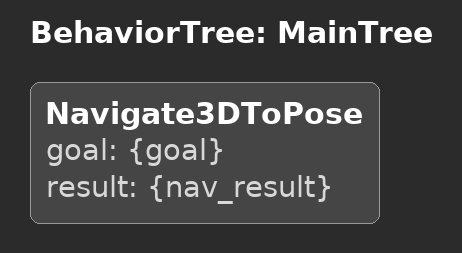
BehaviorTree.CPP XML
<!--
  This Behavior Tree replans the global path only when the goal is updated.
-->

<root BTCPP_format="4" main_tree_to_execute="MainTree">
  <BehaviorTree ID="MainTree">
    <Navigate3DToPose goal="{goal}" result="{nav_result}" />
  </BehaviorTree>
</root>
